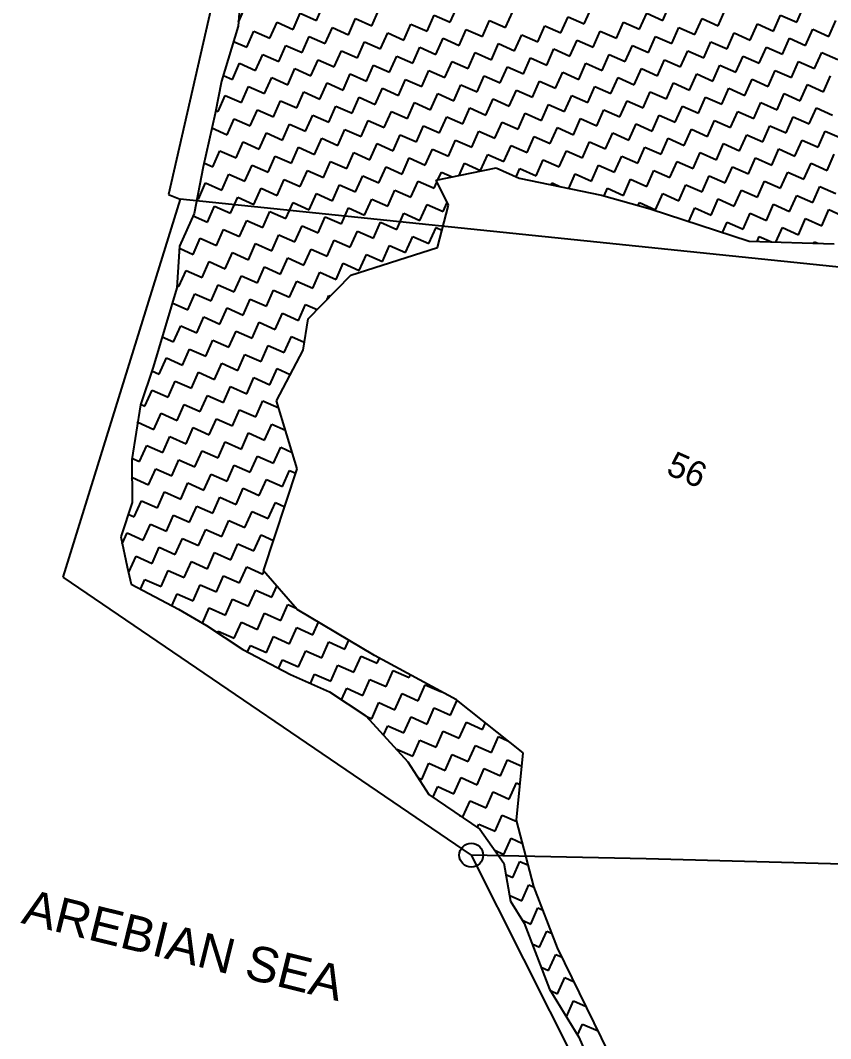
# Model space of a CAD drawing. Header units: metres. Extents: x 279553 to 281500, y 2029848 to 2031565.
# Drawn here: x 279668.9 to 279960, y 2030490 to 2030855.8 of the extents above; entities that cross this region are included whole.
import ezdxf
from ezdxf.enums import TextEntityAlignment as Align

# ---------------------------------------------------------------- set-up
doc = ezdxf.new("R2010")
doc.units = ezdxf.units.M
doc.header["$MEASUREMENT"] = 0
for name, color, linetype in [('POLY_HATCH', 12, 'Continuous'), ('POLY_PARCEL', 6, 'Continuous'), ('TEXT_MAPOUT', 7, 'Continuous'), ('TEXT_PARCEL', 7, 'Continuous'), ('V_BOUND_LINE', 7, 'Continuous')]:
    doc.layers.add(name, color=color, linetype=linetype)
doc.styles.get("Standard").update_dxf_attribs({"font": 'arial.ttf'})
doc.styles.add('TEXT_MAP', font='', dxfattribs={"height": 2.5})
doc.styles.get('TEXT_MAP').set_extended_font_data('Kruti Dev 050')

msp = doc.modelspace()

# ---------------------------------------------------------------- linework, layer by layer
msp.add_circle((279830.9, 2030555.87), 4.3)
at = {"layer": 'POLY_HATCH'}
for p, q in [((279748.63, 2030872.79), (279747.2, 2030853.76)), ((279747.2, 2030853.76), (279741.21, 2030833.96)), ((279741.21, 2030833.96), (279738.86, 2030822.36)), ((279738.86, 2030822.36), (279734.57, 2030803.2)), ((279734.57, 2030803.2), (279731.32, 2030786.39)), ((279818.25, 2030798.34), (279839.89, 2030802.77)), ((279839.89, 2030802.77), (279848.1, 2030799.12)), ((279822.68, 2030789.35), (279818.25, 2030798.34)), ((279848.1, 2030799.12), (279877.7, 2030792.99)), ((279877.7, 2030792.99), (279895.17, 2030788.04)), ((279818.78, 2030774.23), (279822.68, 2030789.35)), ((279895.17, 2030788.04), (279930.76, 2030776.44)), ((279731.32, 2030786.39), (279726.1, 2030774.66)), ((279930.76, 2030776.44), (279961.27, 2030775.52)), ((279726.1, 2030774.66), (279725.07, 2030759.68)), ((279787.62, 2030764.2), (279818.78, 2030774.23)), ((279772.25, 2030748.57), (279787.62, 2030764.2)), ((279725.07, 2030759.68), (279716.6, 2030731.14)), ((279770.45, 2030737.34), (279772.25, 2030748.57)), ((279760.94, 2030719.1), (279770.45, 2030737.34)), ((279716.6, 2030731.14), (279712.04, 2030717.72)), ((279712.04, 2030717.72), (279708.92, 2030698.04)), ((279768.38, 2030694.73), (279760.94, 2030719.1)), ((279708.92, 2030698.04), (279709.06, 2030682.53)), ((279756.27, 2030657.99), (279768.38, 2030694.73)), ((279709.06, 2030682.53), (279705.02, 2030670.29)), ((279705.02, 2030670.29), (279707.24, 2030659.47)), ((279707.24, 2030659.47), (279708.68, 2030653.21)), ((279768.4, 2030644.17), (279756.27, 2030657.99)), ((279708.68, 2030653.21), (279725.76, 2030644.22)), ((279725.76, 2030644.22), (279735.8, 2030638.36)), ((279796.17, 2030627.62), (279768.4, 2030644.17)), ((279735.8, 2030638.36), (279748.84, 2030629.75)), ((279748.84, 2030629.75), (279765.92, 2030620.76)), ((279825.64, 2030611.72), (279796.17, 2030627.62)), ((279765.92, 2030620.76), (279780, 2030614.5)), ((279780, 2030614.5), (279793.04, 2030605.9)), ((279849.5, 2030592.69), (279825.64, 2030611.72)), ((279793.04, 2030605.9), (279808.16, 2030589.35)), ((279808.16, 2030589.35), (279815.6, 2030577.62)), ((279847.16, 2030568.45), (279849.5, 2030592.69)), ((279815.6, 2030577.62), (279833.98, 2030565.24)), ((279853.43, 2030544.6), (279847.16, 2030568.45)), ((279833.98, 2030565.24), (279842.59, 2030552.99)), ((279842.59, 2030552.99), (279844.94, 2030539.31)), ((279861.91, 2030522.58), (279853.43, 2030544.6)), ((279844.94, 2030539.31), (279849.9, 2030531.49)), ((279849.9, 2030531.49), (279859.03, 2030507.77)), ((279880.3, 2030484.92), (279861.91, 2030522.58)), ((279859.03, 2030507.77), (279869.6, 2030490.44)), ((279869.6, 2030490.44), (279877.29, 2030472.97))]:
    msp.add_line(p, q, dxfattribs=at)
at = {"layer": 'POLY_HATCH', "linetype": 'Continuous'}
for p, q in [((279747.3, 2030855.12), (279749.58, 2030860.25)), ((279775.24, 2030855.76), (279777.81, 2030861.54)), ((279823.36, 2030855.13), (279825.93, 2030860.9)), ((279871.48, 2030854.49), (279874.04, 2030860.26)), ((279899.71, 2030855.78), (279902.27, 2030861.55)), ((279947.82, 2030855.14), (279950.39, 2030860.91)), ((279766.9, 2030852.55), (279769.47, 2030858.33)), ((279769.47, 2030858.33), (279775.24, 2030855.76)), ((279786.79, 2030850.63), (279789.36, 2030856.41)), ((279789.36, 2030856.41), (279795.13, 2030853.84)), ((279795.13, 2030853.84), (279797.7, 2030859.61)), ((279815.02, 2030851.92), (279817.59, 2030857.69)), ((279817.59, 2030857.69), (279823.36, 2030855.13)), ((279843.25, 2030853.2), (279845.81, 2030858.98)), ((279863.14, 2030851.28), (279865.7, 2030857.06)), ((279865.7, 2030857.06), (279871.48, 2030854.49)), ((279891.37, 2030852.57), (279893.93, 2030858.34)), ((279893.93, 2030858.34), (279899.71, 2030855.78)), ((279911.25, 2030850.65), (279913.82, 2030856.42)), ((279913.82, 2030856.42), (279919.59, 2030853.85)), ((279919.59, 2030853.85), (279922.16, 2030859.63)), ((279939.48, 2030851.93), (279942.05, 2030857.71)), ((279942.05, 2030857.71), (279947.82, 2030855.14)), ((279758.56, 2030849.35), (279761.13, 2030855.12)), ((279761.13, 2030855.12), (279766.9, 2030852.55)), ((279778.45, 2030847.42), (279781.02, 2030853.2)), ((279781.02, 2030853.2), (279786.79, 2030850.63)), ((279806.68, 2030848.71), (279809.25, 2030854.48)), ((279809.25, 2030854.48), (279815.02, 2030851.92)), ((279834.91, 2030850), (279837.47, 2030855.77)), ((279837.47, 2030855.77), (279843.25, 2030853.2)), ((279854.8, 2030848.07), (279857.36, 2030853.85)), ((279857.36, 2030853.85), (279863.14, 2030851.28)), ((279883.03, 2030849.36), (279885.59, 2030855.13)), ((279885.59, 2030855.13), (279891.37, 2030852.57)), ((279902.91, 2030847.44), (279905.48, 2030853.21)), ((279905.48, 2030853.21), (279911.25, 2030850.65)), ((279931.14, 2030848.72), (279933.71, 2030854.5)), ((279933.71, 2030854.5), (279939.48, 2030851.93)), ((279959.37, 2030850.01), (279961.94, 2030855.78)), ((279750.22, 2030846.14), (279752.79, 2030851.91)), ((279752.79, 2030851.91), (279758.56, 2030849.35)), ((279770.11, 2030844.21), (279772.68, 2030849.99)), ((279772.68, 2030849.99), (279778.45, 2030847.42)), ((279798.34, 2030845.5), (279800.91, 2030851.27)), ((279800.91, 2030851.27), (279806.68, 2030848.71)), ((279818.23, 2030843.58), (279820.79, 2030849.35)), ((279820.79, 2030849.35), (279826.57, 2030846.79)), ((279826.57, 2030846.79), (279829.13, 2030852.56)), ((279829.13, 2030852.56), (279834.91, 2030850)), ((279846.46, 2030844.86), (279849.02, 2030850.64)), ((279849.02, 2030850.64), (279854.8, 2030848.07)), ((279874.69, 2030846.15), (279877.25, 2030851.92)), ((279877.25, 2030851.92), (279883.03, 2030849.36)), ((279894.57, 2030844.23), (279897.14, 2030850)), ((279897.14, 2030850), (279902.91, 2030847.44)), ((279922.8, 2030845.51), (279925.37, 2030851.29)), ((279925.37, 2030851.29), (279931.14, 2030848.72)), ((279942.69, 2030843.59), (279945.26, 2030849.37)), ((279945.26, 2030849.37), (279951.03, 2030846.8)), ((279951.03, 2030846.8), (279953.6, 2030852.57)), ((279953.6, 2030852.57), (279959.37, 2030850.01)), ((279745.52, 2030848.22), (279750.22, 2030846.14)), ((279761.77, 2030841.01), (279764.34, 2030846.78)), ((279764.34, 2030846.78), (279770.11, 2030844.21)), ((279790, 2030842.29), (279792.57, 2030848.07)), ((279792.57, 2030848.07), (279798.34, 2030845.5)), ((279809.89, 2030840.37), (279812.45, 2030846.14)), ((279812.45, 2030846.14), (279818.23, 2030843.58)), ((279838.12, 2030841.66), (279840.68, 2030847.43)), ((279840.68, 2030847.43), (279846.46, 2030844.86)), ((279858.01, 2030839.73), (279860.57, 2030845.51)), ((279860.57, 2030845.51), (279866.35, 2030842.94)), ((279866.35, 2030842.94), (279868.91, 2030848.72)), ((279868.91, 2030848.72), (279874.69, 2030846.15)), ((279886.23, 2030841.02), (279888.8, 2030846.79)), ((279888.8, 2030846.79), (279894.57, 2030844.23)), ((279914.46, 2030842.31), (279917.03, 2030848.08)), ((279917.03, 2030848.08), (279922.8, 2030845.51)), ((279934.35, 2030840.38), (279936.92, 2030846.16)), ((279936.92, 2030846.16), (279942.69, 2030843.59)), ((279753.43, 2030837.8), (279756, 2030843.57)), ((279756, 2030843.57), (279761.77, 2030841.01)), ((279773.32, 2030835.87), (279775.89, 2030841.65)), ((279775.89, 2030841.65), (279781.66, 2030839.08)), ((279781.66, 2030839.08), (279784.23, 2030844.86)), ((279784.23, 2030844.86), (279790, 2030842.29)), ((279801.55, 2030837.16), (279804.11, 2030842.93)), ((279804.11, 2030842.93), (279809.89, 2030840.37)), ((279829.78, 2030838.45), (279832.34, 2030844.22)), ((279832.34, 2030844.22), (279838.12, 2030841.66)), ((279849.67, 2030836.52), (279852.23, 2030842.3)), ((279852.23, 2030842.3), (279858.01, 2030839.73)), ((279877.89, 2030837.81), (279880.46, 2030843.58)), ((279880.46, 2030843.58), (279886.23, 2030841.02)), ((279897.78, 2030835.89), (279900.35, 2030841.66)), ((279900.35, 2030841.66), (279906.12, 2030839.1)), ((279906.12, 2030839.1), (279908.69, 2030844.87)), ((279908.69, 2030844.87), (279914.46, 2030842.31)), ((279926.01, 2030837.17), (279928.58, 2030842.95)), ((279928.58, 2030842.95), (279934.35, 2030840.38)), ((279954.24, 2030838.46), (279956.81, 2030844.23)), ((279956.81, 2030844.23), (279962.58, 2030841.67)), ((279745.09, 2030834.59), (279747.66, 2030840.36)), ((279747.66, 2030840.36), (279753.43, 2030837.8)), ((279764.98, 2030832.67), (279767.55, 2030838.44)), ((279767.55, 2030838.44), (279773.32, 2030835.87)), ((279793.21, 2030833.95), (279795.77, 2030839.73)), ((279795.77, 2030839.73), (279801.55, 2030837.16)), ((279821.44, 2030835.24), (279824, 2030841.01)), ((279824, 2030841.01), (279829.78, 2030838.45)), ((279841.33, 2030833.32), (279843.89, 2030839.09)), ((279843.89, 2030839.09), (279849.67, 2030836.52)), ((279869.55, 2030834.6), (279872.12, 2030840.38)), ((279872.12, 2030840.38), (279877.89, 2030837.81)), ((279889.44, 2030832.68), (279892.01, 2030838.45)), ((279892.01, 2030838.45), (279897.78, 2030835.89)), ((279917.67, 2030833.97), (279920.24, 2030839.74)), ((279920.24, 2030839.74), (279926.01, 2030837.17)), ((279945.9, 2030835.25), (279948.47, 2030841.03)), ((279948.47, 2030841.03), (279954.24, 2030838.46)), ((279741.84, 2030836.03), (279745.09, 2030834.59)), ((279756.64, 2030829.46), (279759.21, 2030835.23)), ((279759.21, 2030835.23), (279764.98, 2030832.67)), ((279784.87, 2030830.74), (279787.43, 2030836.52)), ((279787.43, 2030836.52), (279793.21, 2030833.95)), ((279804.76, 2030828.82), (279807.32, 2030834.59)), ((279807.32, 2030834.59), (279813.1, 2030832.03)), ((279813.1, 2030832.03), (279815.66, 2030837.8)), ((279815.66, 2030837.8), (279821.44, 2030835.24)), ((279832.99, 2030830.11), (279835.55, 2030835.88)), ((279835.55, 2030835.88), (279841.33, 2030833.32)), ((279861.21, 2030831.39), (279863.78, 2030837.17)), ((279863.78, 2030837.17), (279869.55, 2030834.6)), ((279881.1, 2030829.47), (279883.67, 2030835.24)), ((279883.67, 2030835.24), (279889.44, 2030832.68)), ((279909.33, 2030830.76), (279911.9, 2030836.53)), ((279911.9, 2030836.53), (279917.67, 2030833.97)), ((279929.22, 2030828.83), (279931.79, 2030834.61)), ((279931.79, 2030834.61), (279937.56, 2030832.04)), ((279937.56, 2030832.04), (279940.13, 2030837.82)), ((279940.13, 2030837.82), (279945.9, 2030835.25)), ((279957.45, 2030830.12), (279960.01, 2030835.89)), ((279748.3, 2030826.25), (279750.87, 2030832.02)), ((279750.87, 2030832.02), (279756.64, 2030829.46)), ((279776.53, 2030827.53), (279779.09, 2030833.31)), ((279779.09, 2030833.31), (279784.87, 2030830.74)), ((279796.42, 2030825.61), (279798.98, 2030831.39)), ((279798.98, 2030831.39), (279804.76, 2030828.82)), ((279824.65, 2030826.9), (279827.21, 2030832.67)), ((279827.21, 2030832.67), (279832.99, 2030830.11)), ((279844.53, 2030824.98), (279847.1, 2030830.75)), ((279847.1, 2030830.75), (279852.87, 2030828.18)), ((279852.87, 2030828.18), (279855.44, 2030833.96)), ((279855.44, 2030833.96), (279861.21, 2030831.39)), ((279872.76, 2030826.26), (279875.33, 2030832.04)), ((279875.33, 2030832.04), (279881.1, 2030829.47)), ((279900.99, 2030827.55), (279903.56, 2030833.32)), ((279903.56, 2030833.32), (279909.33, 2030830.76)), ((279920.88, 2030825.63), (279923.45, 2030831.4)), ((279923.45, 2030831.4), (279929.22, 2030828.83)), ((279949.11, 2030826.91), (279951.67, 2030832.69)), ((279951.67, 2030832.69), (279957.45, 2030830.12)), ((279739.96, 2030823.04), (279742.53, 2030828.81)), ((279742.53, 2030828.81), (279748.3, 2030826.25)), ((279768.19, 2030824.33), (279770.75, 2030830.1)), ((279770.75, 2030830.1), (279776.53, 2030827.53)), ((279788.08, 2030822.4), (279790.64, 2030828.18)), ((279790.64, 2030828.18), (279796.42, 2030825.61)), ((279816.31, 2030823.69), (279818.87, 2030829.46)), ((279818.87, 2030829.46), (279824.65, 2030826.9)), ((279836.19, 2030821.77), (279838.76, 2030827.54)), ((279838.76, 2030827.54), (279844.53, 2030824.98)), ((279864.42, 2030823.05), (279866.99, 2030828.83)), ((279866.99, 2030828.83), (279872.76, 2030826.26)), ((279892.65, 2030824.34), (279895.22, 2030830.11)), ((279895.22, 2030830.11), (279900.99, 2030827.55)), ((279912.54, 2030822.42), (279915.11, 2030828.19)), ((279915.11, 2030828.19), (279920.88, 2030825.63)), ((279940.77, 2030823.7), (279943.33, 2030829.48)), ((279943.33, 2030829.48), (279949.11, 2030826.91)), ((279739.08, 2030823.43), (279739.96, 2030823.04)), ((279751.51, 2030817.91), (279754.07, 2030823.68)), ((279754.07, 2030823.68), (279759.85, 2030821.12)), ((279759.85, 2030821.12), (279762.41, 2030826.89)), ((279762.41, 2030826.89), (279768.19, 2030824.33)), ((279779.74, 2030819.19), (279782.3, 2030824.97)), ((279782.3, 2030824.97), (279788.08, 2030822.4)), ((279807.97, 2030820.48), (279810.53, 2030826.25)), ((279810.53, 2030826.25), (279816.31, 2030823.69)), ((279827.85, 2030818.56), (279830.42, 2030824.33)), ((279830.42, 2030824.33), (279836.19, 2030821.77)), ((279856.08, 2030819.84), (279858.65, 2030825.62)), ((279858.65, 2030825.62), (279864.42, 2030823.05)), ((279875.97, 2030817.92), (279878.54, 2030823.7)), ((279878.54, 2030823.7), (279884.31, 2030821.13)), ((279884.31, 2030821.13), (279886.88, 2030826.9)), ((279886.88, 2030826.9), (279892.65, 2030824.34)), ((279904.2, 2030819.21), (279906.77, 2030824.98)), ((279906.77, 2030824.98), (279912.54, 2030822.42)), ((279932.43, 2030820.49), (279934.99, 2030826.27)), ((279934.99, 2030826.27), (279940.77, 2030823.7)), ((279952.32, 2030818.57), (279954.88, 2030824.35)), ((279954.88, 2030824.35), (279960.66, 2030821.78)), ((279743.17, 2030814.7), (279745.74, 2030820.47)), ((279745.74, 2030820.47), (279751.51, 2030817.91)), ((279771.4, 2030815.99), (279773.96, 2030821.76)), ((279773.96, 2030821.76), (279779.74, 2030819.19)), ((279791.29, 2030814.06), (279793.85, 2030819.84)), ((279793.85, 2030819.84), (279799.63, 2030817.27)), ((279799.63, 2030817.27), (279802.19, 2030823.05)), ((279802.19, 2030823.05), (279807.97, 2030820.48)), ((279819.52, 2030815.35), (279822.08, 2030821.12)), ((279822.08, 2030821.12), (279827.85, 2030818.56)), ((279847.74, 2030816.64), (279850.31, 2030822.41)), ((279850.31, 2030822.41), (279856.08, 2030819.84)), ((279867.63, 2030814.71), (279870.2, 2030820.49)), ((279870.2, 2030820.49), (279875.97, 2030817.92)), ((279895.86, 2030816), (279898.43, 2030821.77)), ((279898.43, 2030821.77), (279904.2, 2030819.21)), ((279915.75, 2030814.08), (279918.31, 2030819.85)), ((279918.31, 2030819.85), (279924.09, 2030817.29)), ((279924.09, 2030817.29), (279926.65, 2030823.06)), ((279926.65, 2030823.06), (279932.43, 2030820.49)), ((279943.98, 2030815.36), (279946.54, 2030821.14)), ((279946.54, 2030821.14), (279952.32, 2030818.57)), ((279737.69, 2030817.13), (279743.17, 2030814.7)), ((279763.06, 2030812.78), (279765.62, 2030818.55)), ((279765.62, 2030818.55), (279771.4, 2030815.99)), ((279782.95, 2030810.85), (279785.51, 2030816.63)), ((279785.51, 2030816.63), (279791.29, 2030814.06)), ((279811.18, 2030812.14), (279813.74, 2030817.91)), ((279813.74, 2030817.91), (279819.52, 2030815.35)), ((279839.4, 2030813.43), (279841.97, 2030819.2)), ((279841.97, 2030819.2), (279847.74, 2030816.64)), ((279859.29, 2030811.5), (279861.86, 2030817.28)), ((279861.86, 2030817.28), (279867.63, 2030814.71)), ((279887.52, 2030812.79), (279890.09, 2030818.56)), ((279890.09, 2030818.56), (279895.86, 2030816)), ((279907.41, 2030810.87), (279909.97, 2030816.64)), ((279909.97, 2030816.64), (279915.75, 2030814.08)), ((279935.64, 2030812.15), (279938.2, 2030817.93)), ((279938.2, 2030817.93), (279943.98, 2030815.36)), ((279754.72, 2030809.57), (279757.28, 2030815.34)), ((279757.28, 2030815.34), (279763.06, 2030812.78)), ((279774.61, 2030807.65), (279777.17, 2030813.42)), ((279777.17, 2030813.42), (279782.95, 2030810.85)), ((279802.84, 2030808.93), (279805.4, 2030814.71)), ((279805.4, 2030814.71), (279811.18, 2030812.14)), ((279822.72, 2030807.01), (279825.29, 2030812.78)), ((279825.29, 2030812.78), (279831.06, 2030810.22)), ((279831.06, 2030810.22), (279833.63, 2030815.99)), ((279833.63, 2030815.99), (279839.4, 2030813.43)), ((279850.95, 2030808.3), (279853.52, 2030814.07)), ((279853.52, 2030814.07), (279859.29, 2030811.5)), ((279879.18, 2030809.58), (279881.75, 2030815.36)), ((279881.75, 2030815.36), (279887.52, 2030812.79)), ((279899.07, 2030807.66), (279901.63, 2030813.43)), ((279901.63, 2030813.43), (279907.41, 2030810.87)), ((279927.3, 2030808.95), (279929.86, 2030814.72)), ((279929.86, 2030814.72), (279935.64, 2030812.15)), ((279947.19, 2030807.02), (279949.75, 2030812.8)), ((279949.75, 2030812.8), (279955.53, 2030810.23)), ((279955.53, 2030810.23), (279958.09, 2030816.01)), ((279958.09, 2030816.01), (279963.87, 2030813.44)), ((279738.04, 2030803.15), (279740.6, 2030808.92)), ((279740.6, 2030808.92), (279746.38, 2030806.36)), ((279746.38, 2030806.36), (279748.94, 2030812.13)), ((279748.94, 2030812.13), (279754.72, 2030809.57)), ((279766.27, 2030804.44), (279768.83, 2030810.21)), ((279768.83, 2030810.21), (279774.61, 2030807.65)), ((279794.5, 2030805.72), (279797.06, 2030811.5)), ((279797.06, 2030811.5), (279802.84, 2030808.93)), ((279814.38, 2030803.8), (279816.95, 2030809.57)), ((279816.95, 2030809.57), (279822.72, 2030807.01)), ((279842.61, 2030805.09), (279845.18, 2030810.86)), ((279845.18, 2030810.86), (279850.95, 2030808.3)), ((279862.5, 2030803.16), (279865.07, 2030808.94)), ((279865.07, 2030808.94), (279870.84, 2030806.37)), ((279870.84, 2030806.37), (279873.41, 2030812.15)), ((279873.41, 2030812.15), (279879.18, 2030809.58)), ((279890.73, 2030804.45), (279893.29, 2030810.22)), ((279893.29, 2030810.22), (279899.07, 2030807.66)), ((279918.96, 2030805.74), (279921.52, 2030811.51)), ((279921.52, 2030811.51), (279927.3, 2030808.95)), ((279938.85, 2030803.81), (279941.41, 2030809.59)), ((279941.41, 2030809.59), (279947.19, 2030807.02)), ((279757.93, 2030801.23), (279760.49, 2030807)), ((279760.49, 2030807), (279766.27, 2030804.44)), ((279777.82, 2030799.31), (279780.38, 2030805.08)), ((279780.38, 2030805.08), (279786.16, 2030802.51)), ((279786.16, 2030802.51), (279788.72, 2030808.29)), ((279788.72, 2030808.29), (279794.5, 2030805.72)), ((279806.04, 2030800.59), (279808.61, 2030806.37)), ((279808.61, 2030806.37), (279814.38, 2030803.8)), ((279834.27, 2030801.88), (279836.84, 2030807.65)), ((279836.84, 2030807.65), (279842.61, 2030805.09)), ((279854.16, 2030799.96), (279856.73, 2030805.73)), ((279856.73, 2030805.73), (279862.5, 2030803.16)), ((279882.39, 2030801.24), (279884.96, 2030807.02)), ((279884.96, 2030807.02), (279890.73, 2030804.45)), ((279902.28, 2030799.32), (279904.84, 2030805.09)), ((279904.84, 2030805.09), (279910.62, 2030802.53)), ((279910.62, 2030802.53), (279913.18, 2030808.3)), ((279913.18, 2030808.3), (279918.96, 2030805.74)), ((279930.51, 2030800.61), (279933.07, 2030806.38)), ((279933.07, 2030806.38), (279938.85, 2030803.81)), ((279958.73, 2030801.89), (279961.3, 2030807.67)), ((279734.87, 2030804.56), (279738.04, 2030803.15)), ((279749.59, 2030798.02), (279752.15, 2030803.79)), ((279752.15, 2030803.79), (279757.93, 2030801.23)), ((279769.48, 2030796.1), (279772.04, 2030801.87)), ((279772.04, 2030801.87), (279777.82, 2030799.31)), ((279797.7, 2030797.38), (279800.27, 2030803.16)), ((279800.27, 2030803.16), (279806.04, 2030800.59)), ((279826.54, 2030800.04), (279828.5, 2030804.44)), ((279828.5, 2030804.44), (279834.27, 2030801.88)), ((279847.08, 2030799.57), (279848.39, 2030802.52)), ((279848.39, 2030802.52), (279854.16, 2030799.96)), ((279874.05, 2030798.03), (279876.62, 2030803.81)), ((279876.62, 2030803.81), (279882.39, 2030801.24)), ((279893.94, 2030796.11), (279896.5, 2030801.89)), ((279896.5, 2030801.89), (279902.28, 2030799.32)), ((279922.17, 2030797.4), (279924.73, 2030803.17)), ((279924.73, 2030803.17), (279930.51, 2030800.61)), ((279950.4, 2030798.68), (279952.96, 2030804.46)), ((279952.96, 2030804.46), (279958.73, 2030801.89)), ((279741.25, 2030794.81), (279743.81, 2030800.58)), ((279743.81, 2030800.58), (279749.59, 2030798.02)), ((279761.14, 2030792.89), (279763.7, 2030798.66)), ((279763.7, 2030798.66), (279769.48, 2030796.1)), ((279789.36, 2030794.17), (279791.93, 2030799.95)), ((279791.93, 2030799.95), (279797.7, 2030797.38)), ((279809.25, 2030792.25), (279811.82, 2030798.03)), ((279811.82, 2030798.03), (279817.59, 2030795.46)), ((279818.93, 2030798.48), (279820.16, 2030801.23)), ((279820.16, 2030801.23), (279824.02, 2030799.52)), ((279865.97, 2030795.42), (279868.28, 2030800.6)), ((279868.28, 2030800.6), (279874.05, 2030798.03)), ((279885.6, 2030792.9), (279888.16, 2030798.68)), ((279888.16, 2030798.68), (279893.94, 2030796.11)), ((279913.83, 2030794.19), (279916.39, 2030799.96)), ((279916.39, 2030799.96), (279922.17, 2030797.4)), ((279933.72, 2030792.27), (279936.28, 2030798.04)), ((279936.28, 2030798.04), (279942.06, 2030795.47)), ((279942.06, 2030795.47), (279944.62, 2030801.25)), ((279944.62, 2030801.25), (279950.4, 2030798.68)), ((279732.91, 2030791.6), (279735.47, 2030797.38)), ((279735.47, 2030797.38), (279741.25, 2030794.81)), ((279752.8, 2030789.68), (279755.36, 2030795.45)), ((279755.36, 2030795.45), (279761.14, 2030792.89)), ((279781.02, 2030790.97), (279783.59, 2030796.74)), ((279783.59, 2030796.74), (279789.36, 2030794.17)), ((279800.91, 2030789.04), (279803.48, 2030794.82)), ((279803.48, 2030794.82), (279809.25, 2030792.25)), ((279817.59, 2030795.46), (279818.58, 2030797.68)), ((279859.64, 2030796.73), (279859.94, 2030797.39)), ((279859.94, 2030797.39), (279862.97, 2030796.04)), ((279878.61, 2030792.73), (279879.82, 2030795.47)), ((279879.82, 2030795.47), (279885.6, 2030792.9)), ((279905.49, 2030790.98), (279908.05, 2030796.75)), ((279908.05, 2030796.75), (279913.83, 2030794.19)), ((279925.38, 2030789.06), (279927.94, 2030794.83)), ((279927.94, 2030794.83), (279933.72, 2030792.27)), ((279953.6, 2030790.34), (279956.17, 2030796.12)), ((279956.17, 2030796.12), (279961.94, 2030793.55)), ((279732.37, 2030791.84), (279732.91, 2030791.6)), ((279744.46, 2030786.47), (279747.02, 2030792.25)), ((279747.02, 2030792.25), (279752.8, 2030789.68)), ((279772.68, 2030787.76), (279775.25, 2030793.53)), ((279775.25, 2030793.53), (279781.02, 2030790.97)), ((279792.57, 2030785.83), (279795.14, 2030791.61)), ((279795.14, 2030791.61), (279800.91, 2030789.04)), ((279897.15, 2030787.77), (279899.71, 2030793.55)), ((279899.71, 2030793.55), (279905.49, 2030790.98)), ((279917.04, 2030785.85), (279919.6, 2030791.62)), ((279919.6, 2030791.62), (279925.38, 2030789.06)), ((279945.26, 2030787.13), (279947.83, 2030792.91)), ((279947.83, 2030792.91), (279953.6, 2030790.34)), ((279736.12, 2030783.26), (279738.68, 2030789.04)), ((279738.68, 2030789.04), (279744.46, 2030786.47)), ((279756, 2030781.34), (279758.57, 2030787.11)), ((279758.57, 2030787.11), (279764.34, 2030784.55)), ((279764.34, 2030784.55), (279766.91, 2030790.32)), ((279766.91, 2030790.32), (279772.68, 2030787.76)), ((279784.23, 2030782.63), (279786.8, 2030788.4)), ((279786.8, 2030788.4), (279792.57, 2030785.83)), ((279812.46, 2030783.91), (279815.03, 2030789.69)), ((279815.03, 2030789.69), (279820.8, 2030787.12)), ((279820.8, 2030787.12), (279822.21, 2030790.3)), ((279890.89, 2030789.25), (279891.37, 2030790.34)), ((279891.37, 2030790.34), (279897.15, 2030787.77)), ((279909.08, 2030783.5), (279911.26, 2030788.41)), ((279911.26, 2030788.41), (279917.04, 2030785.85)), ((279936.92, 2030783.93), (279939.49, 2030789.7)), ((279939.49, 2030789.7), (279945.26, 2030787.13)), ((279956.81, 2030782), (279959.38, 2030787.78)), ((279959.38, 2030787.78), (279965.15, 2030785.21)), ((279730.95, 2030785.56), (279736.12, 2030783.26)), ((279747.66, 2030778.13), (279750.23, 2030783.91)), ((279750.23, 2030783.91), (279756, 2030781.34)), ((279775.89, 2030779.42), (279778.46, 2030785.19)), ((279778.46, 2030785.19), (279784.23, 2030782.63)), ((279795.78, 2030777.49), (279798.35, 2030783.27)), ((279798.35, 2030783.27), (279804.12, 2030780.7)), ((279804.12, 2030780.7), (279806.69, 2030786.48)), ((279806.69, 2030786.48), (279812.46, 2030783.91)), ((279921.16, 2030779.57), (279922.81, 2030783.28)), ((279922.81, 2030783.28), (279928.58, 2030780.72)), ((279928.58, 2030780.72), (279931.15, 2030786.49)), ((279931.15, 2030786.49), (279936.92, 2030783.93)), ((279948.47, 2030778.79), (279951.04, 2030784.57)), ((279951.04, 2030784.57), (279956.81, 2030782)), ((279739.32, 2030774.92), (279741.89, 2030780.7)), ((279741.89, 2030780.7), (279747.66, 2030778.13)), ((279767.55, 2030776.21), (279770.12, 2030781.98)), ((279770.12, 2030781.98), (279775.89, 2030779.42)), ((279787.44, 2030774.29), (279790.01, 2030780.06)), ((279790.01, 2030780.06), (279795.78, 2030777.49)), ((279815.67, 2030775.57), (279818.24, 2030781.35)), ((279818.24, 2030781.35), (279820.37, 2030780.4)), ((279940.38, 2030776.15), (279942.7, 2030781.36)), ((279942.7, 2030781.36), (279948.47, 2030778.79)), ((279730.98, 2030771.71), (279733.55, 2030777.49)), ((279733.55, 2030777.49), (279739.32, 2030774.92)), ((279759.21, 2030773), (279761.78, 2030778.77)), ((279761.78, 2030778.77), (279767.55, 2030776.21)), ((279779.1, 2030771.08), (279781.67, 2030776.85)), ((279781.67, 2030776.85), (279787.44, 2030774.29)), ((279807.33, 2030772.36), (279809.9, 2030778.14)), ((279809.9, 2030778.14), (279815.67, 2030775.57)), ((279933.56, 2030776.35), (279934.36, 2030778.15)), ((279934.36, 2030778.15), (279938.76, 2030776.2)), ((279954.03, 2030775.74), (279954.25, 2030776.23)), ((279954.25, 2030776.23), (279955.45, 2030775.7)), ((279726.05, 2030773.91), (279730.98, 2030771.71)), ((279742.53, 2030766.58), (279745.1, 2030772.36)), ((279745.1, 2030772.36), (279750.87, 2030769.79)), ((279750.87, 2030769.79), (279753.44, 2030775.57)), ((279753.44, 2030775.57), (279759.21, 2030773)), ((279770.76, 2030767.87), (279773.33, 2030773.64)), ((279773.33, 2030773.64), (279779.1, 2030771.08)), ((279798.99, 2030769.15), (279801.56, 2030774.93)), ((279801.56, 2030774.93), (279807.33, 2030772.36)), ((279734.19, 2030763.37), (279736.76, 2030769.15)), ((279736.76, 2030769.15), (279742.53, 2030766.58)), ((279762.42, 2030764.66), (279764.99, 2030770.43)), ((279764.99, 2030770.43), (279770.76, 2030767.87)), ((279782.31, 2030762.74), (279784.88, 2030768.51)), ((279784.88, 2030768.51), (279790.65, 2030765.95)), ((279790.65, 2030765.95), (279793.22, 2030771.72)), ((279793.22, 2030771.72), (279798.99, 2030769.15)), ((279725.85, 2030760.16), (279728.42, 2030765.94)), ((279728.42, 2030765.94), (279734.19, 2030763.37)), ((279754.08, 2030761.45), (279756.65, 2030767.23)), ((279756.65, 2030767.23), (279762.42, 2030764.66)), ((279773.97, 2030759.53), (279776.54, 2030765.3)), ((279776.54, 2030765.3), (279782.31, 2030762.74)), ((279745.74, 2030758.24), (279748.31, 2030764.02)), ((279748.31, 2030764.02), (279754.08, 2030761.45)), ((279765.63, 2030756.32), (279768.2, 2030762.09)), ((279768.2, 2030762.09), (279773.97, 2030759.53)), ((279725.12, 2030760.49), (279725.85, 2030760.16)), ((279729.06, 2030751.82), (279731.63, 2030757.6)), ((279731.63, 2030757.6), (279737.4, 2030755.03)), ((279737.4, 2030755.03), (279739.97, 2030760.81)), ((279739.97, 2030760.81), (279745.74, 2030758.24)), ((279757.29, 2030753.11), (279759.86, 2030758.89)), ((279759.86, 2030758.89), (279765.63, 2030756.32)), ((279723.47, 2030754.31), (279729.06, 2030751.82)), ((279748.95, 2030749.9), (279751.52, 2030755.68)), ((279751.52, 2030755.68), (279757.29, 2030753.11)), ((279779.12, 2030755.55), (279779.74, 2030756.96)), ((279779.74, 2030756.96), (279780.27, 2030756.73)), ((279740.61, 2030746.69), (279743.18, 2030752.47)), ((279743.18, 2030752.47), (279748.95, 2030749.9)), ((279760.5, 2030744.77), (279763.06, 2030750.55)), ((279763.06, 2030750.55), (279768.84, 2030747.98)), ((279768.84, 2030747.98), (279771.4, 2030753.75)), ((279771.4, 2030753.75), (279775.54, 2030751.92)), ((279732.27, 2030743.48), (279734.84, 2030749.26)), ((279734.84, 2030749.26), (279740.61, 2030746.69)), ((279752.16, 2030741.56), (279754.73, 2030747.34)), ((279754.73, 2030747.34), (279760.5, 2030744.77)), ((279723.93, 2030740.28), (279726.5, 2030746.05)), ((279726.5, 2030746.05), (279732.27, 2030743.48)), ((279743.82, 2030738.35), (279746.39, 2030744.13)), ((279746.39, 2030744.13), (279752.16, 2030741.56)), ((279719.85, 2030742.09), (279723.93, 2030740.28)), ((279735.48, 2030735.14), (279738.05, 2030740.92)), ((279738.05, 2030740.92), (279743.82, 2030738.35)), ((279763.71, 2030736.43), (279766.27, 2030742.21)), ((279766.27, 2030742.21), (279770.9, 2030740.15)), ((279727.14, 2030731.94), (279729.71, 2030737.71)), ((279729.71, 2030737.71), (279735.48, 2030735.14)), ((279747.03, 2030730.01), (279749.59, 2030735.79)), ((279749.59, 2030735.79), (279755.37, 2030733.22)), ((279755.37, 2030733.22), (279757.93, 2030739)), ((279757.93, 2030739), (279763.71, 2030736.43)), ((279718.8, 2030728.73), (279721.37, 2030734.5)), ((279721.37, 2030734.5), (279727.14, 2030731.94)), ((279738.69, 2030726.81), (279741.25, 2030732.58)), ((279741.25, 2030732.58), (279747.03, 2030730.01)), ((279716.18, 2030729.89), (279718.8, 2030728.73)), ((279730.35, 2030723.6), (279732.91, 2030729.37)), ((279732.91, 2030729.37), (279738.69, 2030726.81)), ((279758.58, 2030724.88), (279761.14, 2030730.66)), ((279761.14, 2030730.66), (279765.87, 2030728.56)), ((279722.01, 2030720.39), (279724.57, 2030726.16)), ((279724.57, 2030726.16), (279730.35, 2030723.6)), ((279750.24, 2030721.67), (279752.8, 2030727.45)), ((279752.8, 2030727.45), (279758.58, 2030724.88)), ((279713.67, 2030717.18), (279716.23, 2030722.95)), ((279716.23, 2030722.95), (279722.01, 2030720.39)), ((279733.56, 2030715.26), (279736.12, 2030721.03)), ((279736.12, 2030721.03), (279741.9, 2030718.47)), ((279741.9, 2030718.47), (279744.46, 2030724.24)), ((279744.46, 2030724.24), (279750.24, 2030721.67)), ((279712.1, 2030717.88), (279713.67, 2030717.18)), ((279725.22, 2030712.05), (279727.78, 2030717.82)), ((279727.78, 2030717.82), (279733.56, 2030715.26)), ((279753.45, 2030713.33), (279756.01, 2030719.11)), ((279756.01, 2030719.11), (279761.71, 2030716.57)), ((279716.88, 2030708.84), (279719.44, 2030714.61)), ((279719.44, 2030714.61), (279725.22, 2030712.05)), ((279745.11, 2030710.13), (279747.67, 2030715.9)), ((279747.67, 2030715.9), (279753.45, 2030713.33)), ((279711.01, 2030711.19), (279711.1, 2030711.4)), ((279711.1, 2030711.4), (279716.88, 2030708.84)), ((279736.77, 2030706.92), (279739.33, 2030712.69)), ((279739.33, 2030712.69), (279745.11, 2030710.13)), ((279756.65, 2030704.99), (279759.22, 2030710.77)), ((279759.22, 2030710.77), (279764.16, 2030708.58)), ((279720.09, 2030700.5), (279722.65, 2030706.27)), ((279722.65, 2030706.27), (279728.43, 2030703.71)), ((279728.43, 2030703.71), (279730.99, 2030709.48)), ((279730.99, 2030709.48), (279736.77, 2030706.92)), ((279748.31, 2030701.79), (279750.88, 2030707.56)), ((279750.88, 2030707.56), (279756.65, 2030704.99)), ((279711.75, 2030697.29), (279714.31, 2030703.06)), ((279714.31, 2030703.06), (279720.09, 2030700.5)), ((279739.97, 2030698.58), (279742.54, 2030704.35)), ((279742.54, 2030704.35), (279748.31, 2030701.79)), ((279731.63, 2030695.37), (279734.2, 2030701.14)), ((279734.2, 2030701.14), (279739.97, 2030698.58)), ((279751.52, 2030693.45), (279754.09, 2030699.22)), ((279754.09, 2030699.22), (279759.86, 2030696.65)), ((279759.86, 2030696.65), (279762.43, 2030702.43)), ((279762.43, 2030702.43), (279766.6, 2030700.58)), ((279709, 2030698.51), (279711.75, 2030697.29)), ((279723.29, 2030692.16), (279725.86, 2030697.93)), ((279725.86, 2030697.93), (279731.63, 2030695.37)), ((279743.18, 2030690.24), (279745.75, 2030696.01)), ((279745.75, 2030696.01), (279751.52, 2030693.45)), ((279714.95, 2030688.95), (279717.52, 2030694.72)), ((279717.52, 2030694.72), (279723.29, 2030692.16)), ((279734.84, 2030687.03), (279737.41, 2030692.8)), ((279737.41, 2030692.8), (279743.18, 2030690.24)), ((279763.07, 2030688.31), (279765.64, 2030694.09)), ((279765.64, 2030694.09), (279767.85, 2030693.11)), ((279708.98, 2030691.07), (279709.18, 2030691.52)), ((279709.18, 2030691.52), (279714.95, 2030688.95)), ((279726.5, 2030683.82), (279729.07, 2030689.59)), ((279729.07, 2030689.59), (279734.84, 2030687.03)), ((279754.73, 2030685.11), (279757.3, 2030690.88)), ((279757.3, 2030690.88), (279763.07, 2030688.31)), ((279718.16, 2030680.61), (279720.73, 2030686.38)), ((279720.73, 2030686.38), (279726.5, 2030683.82)), ((279738.05, 2030678.69), (279740.62, 2030684.46)), ((279740.62, 2030684.46), (279746.39, 2030681.9)), ((279746.39, 2030681.9), (279748.96, 2030687.67)), ((279748.96, 2030687.67), (279754.73, 2030685.11)), ((279709.82, 2030677.4), (279712.39, 2030683.18)), ((279712.39, 2030683.18), (279718.16, 2030680.61)), ((279729.71, 2030675.48), (279732.28, 2030681.25)), ((279732.28, 2030681.25), (279738.05, 2030678.69)), ((279757.94, 2030676.77), (279760.51, 2030682.54)), ((279760.51, 2030682.54), (279763.87, 2030681.05)), ((279707.68, 2030678.35), (279709.82, 2030677.4)), ((279721.37, 2030672.27), (279723.94, 2030678.04)), ((279723.94, 2030678.04), (279729.71, 2030675.48)), ((279749.6, 2030673.56), (279752.17, 2030679.33)), ((279752.17, 2030679.33), (279757.94, 2030676.77)), ((279713.03, 2030669.06), (279715.6, 2030674.84)), ((279715.6, 2030674.84), (279721.37, 2030672.27)), ((279741.26, 2030670.35), (279743.83, 2030676.12)), ((279743.83, 2030676.12), (279749.6, 2030673.56)), ((279705.54, 2030667.76), (279707.26, 2030671.63)), ((279707.26, 2030671.63), (279713.03, 2030669.06)), ((279724.58, 2030663.93), (279727.15, 2030669.7)), ((279727.15, 2030669.7), (279732.92, 2030667.14)), ((279732.92, 2030667.14), (279735.49, 2030672.91)), ((279735.49, 2030672.91), (279741.26, 2030670.35)), ((279752.81, 2030665.22), (279755.38, 2030670.99)), ((279755.38, 2030670.99), (279759.89, 2030668.98)), ((279716.24, 2030660.72), (279718.81, 2030666.5)), ((279718.81, 2030666.5), (279724.58, 2030663.93)), ((279744.47, 2030662.01), (279747.04, 2030667.78)), ((279747.04, 2030667.78), (279752.81, 2030665.22)), ((279707.9, 2030657.51), (279710.47, 2030663.29)), ((279710.47, 2030663.29), (279716.24, 2030660.72)), ((279736.13, 2030658.8), (279738.7, 2030664.57)), ((279738.7, 2030664.57), (279744.47, 2030662.01)), ((279727.79, 2030655.59), (279730.36, 2030661.36)), ((279730.36, 2030661.36), (279736.13, 2030658.8)), ((279747.68, 2030653.67), (279750.24, 2030659.44)), ((279750.24, 2030659.44), (279756.02, 2030656.88)), ((279707.66, 2030657.62), (279707.9, 2030657.51)), ((279719.45, 2030652.38), (279722.02, 2030658.16)), ((279722.02, 2030658.16), (279727.79, 2030655.59)), ((279739.34, 2030650.46), (279741.9, 2030656.23)), ((279741.9, 2030656.23), (279747.68, 2030653.67)), ((279756.02, 2030656.88), (279756.43, 2030657.8)), ((279712.1, 2030651.41), (279713.68, 2030654.95)), ((279713.68, 2030654.95), (279719.45, 2030652.38)), ((279731, 2030647.25), (279733.56, 2030653.03)), ((279733.56, 2030653.03), (279739.34, 2030650.46)), ((279759.23, 2030648.54), (279761.02, 2030652.57)), ((279723.31, 2030645.51), (279725.22, 2030649.82)), ((279725.22, 2030649.82), (279731, 2030647.25)), ((279742.55, 2030642.12), (279745.11, 2030647.89)), ((279745.11, 2030647.89), (279750.89, 2030645.33)), ((279750.89, 2030645.33), (279753.45, 2030651.1)), ((279753.45, 2030651.1), (279759.23, 2030648.54)), ((279734.34, 2030639.21), (279736.77, 2030644.69)), ((279736.77, 2030644.69), (279742.55, 2030642.12)), ((279762.44, 2030640.2), (279765, 2030645.97)), ((279765, 2030645.97), (279767.98, 2030644.65)), ((279754.1, 2030636.99), (279756.66, 2030642.76)), ((279756.66, 2030642.76), (279762.44, 2030640.2)), ((279745.76, 2030633.78), (279748.32, 2030639.55)), ((279748.32, 2030639.55), (279754.1, 2030636.99)), ((279765.64, 2030631.86), (279768.21, 2030637.63)), ((279768.21, 2030637.63), (279773.98, 2030635.07)), ((279773.98, 2030635.07), (279776.01, 2030639.63)), ((279739.72, 2030635.76), (279739.98, 2030636.35)), ((279739.98, 2030636.35), (279745.76, 2030633.78)), ((279757.3, 2030628.65), (279759.87, 2030634.42)), ((279759.87, 2030634.42), (279765.64, 2030631.86)), ((279785.53, 2030629.93), (279786.95, 2030633.12)), ((279750.49, 2030628.88), (279751.53, 2030631.21)), ((279751.53, 2030631.21), (279757.3, 2030628.65)), ((279777.19, 2030626.73), (279779.76, 2030632.5)), ((279779.76, 2030632.5), (279785.53, 2030629.93)), ((279761.7, 2030622.98), (279763.08, 2030626.08)), ((279763.08, 2030626.08), (279768.85, 2030623.52)), ((279768.85, 2030623.52), (279771.42, 2030629.29)), ((279771.42, 2030629.29), (279777.19, 2030626.73)), ((279788.74, 2030621.59), (279791.31, 2030627.37)), ((279791.31, 2030627.37), (279797.08, 2030624.8)), ((279797.08, 2030624.8), (279797.91, 2030626.68)), ((279780.4, 2030618.39), (279782.97, 2030624.16)), ((279782.97, 2030624.16), (279788.74, 2030621.59)), ((279800.29, 2030616.46), (279802.86, 2030622.24)), ((279802.86, 2030622.24), (279808.63, 2030619.67)), ((279773.12, 2030617.56), (279774.63, 2030620.95)), ((279774.63, 2030620.95), (279780.4, 2030618.39)), ((279791.95, 2030613.25), (279794.52, 2030619.03)), ((279794.52, 2030619.03), (279800.29, 2030616.46)), ((279808.63, 2030619.67), (279809.07, 2030620.66)), ((279784.32, 2030611.65), (279786.18, 2030615.82)), ((279786.18, 2030615.82), (279791.95, 2030613.25)), ((279811.84, 2030611.33), (279814.4, 2030617.11)), ((279814.4, 2030617.11), (279820.18, 2030614.54)), ((279803.5, 2030608.12), (279806.06, 2030613.9)), ((279806.06, 2030613.9), (279811.84, 2030611.33)), ((279820.18, 2030614.54), (279820.22, 2030614.64)), ((279823.39, 2030606.2), (279825.79, 2030611.6)), ((279795.16, 2030604.91), (279797.72, 2030610.69)), ((279797.72, 2030610.69), (279803.5, 2030608.12)), ((279815.05, 2030602.99), (279817.61, 2030608.77)), ((279817.61, 2030608.77), (279823.39, 2030606.2)), ((279793.1, 2030605.83), (279795.16, 2030604.91)), ((279806.71, 2030599.78), (279809.27, 2030605.56)), ((279809.27, 2030605.56), (279815.05, 2030602.99)), ((279799.41, 2030598.93), (279800.93, 2030602.35)), ((279800.93, 2030602.35), (279806.71, 2030599.78)), ((279818.26, 2030594.65), (279820.82, 2030600.43)), ((279820.82, 2030600.43), (279826.6, 2030597.86)), ((279826.6, 2030597.86), (279829.16, 2030603.64)), ((279829.16, 2030603.64), (279834.94, 2030601.07)), ((279834.94, 2030601.07), (279836, 2030603.46)), ((279809.92, 2030591.44), (279812.48, 2030597.22)), ((279812.48, 2030597.22), (279818.26, 2030594.65)), ((279838.14, 2030592.73), (279840.71, 2030598.5)), ((279840.71, 2030598.5), (279844.09, 2030597)), ((279804.06, 2030593.83), (279804.14, 2030594.01)), ((279804.14, 2030594.01), (279809.92, 2030591.44)), ((279829.81, 2030589.52), (279832.37, 2030595.3)), ((279832.37, 2030595.3), (279838.14, 2030592.73)), ((279821.47, 2030586.31), (279824.03, 2030592.09)), ((279824.03, 2030592.09), (279829.81, 2030589.52)), ((279841.35, 2030584.39), (279843.92, 2030590.16)), ((279843.92, 2030590.16), (279849.04, 2030587.89)), ((279813.13, 2030583.1), (279815.69, 2030588.88)), ((279815.69, 2030588.88), (279821.47, 2030586.31)), ((279833.01, 2030581.18), (279835.58, 2030586.96)), ((279835.58, 2030586.96), (279841.35, 2030584.39)), ((279811.73, 2030583.72), (279813.13, 2030583.1)), ((279824.67, 2030577.97), (279827.24, 2030583.75)), ((279827.24, 2030583.75), (279833.01, 2030581.18)), ((279817.14, 2030576.58), (279818.9, 2030580.54)), ((279818.9, 2030580.54), (279824.67, 2030577.97)), ((279836.22, 2030572.84), (279838.79, 2030578.62)), ((279838.79, 2030578.62), (279844.56, 2030576.05)), ((279844.56, 2030576.05), (279847.13, 2030581.82)), ((279847.13, 2030581.82), (279848.4, 2030581.26)), ((279827.88, 2030569.63), (279830.45, 2030575.41)), ((279830.45, 2030575.41), (279836.22, 2030572.84)), ((279826.64, 2030570.18), (279827.88, 2030569.63)), ((279839.43, 2030564.5), (279842, 2030570.28)), ((279842, 2030570.28), (279847.3, 2030567.92)), ((279833.11, 2030565.83), (279833.66, 2030567.07)), ((279833.66, 2030567.07), (279839.43, 2030564.5)), ((279842.64, 2030556.16), (279845.21, 2030561.94)), ((279845.21, 2030561.94), (279849.36, 2030560.09)), ((279839.33, 2030557.63), (279842.64, 2030556.16)), ((279845.85, 2030547.82), (279848.41, 2030553.6)), ((279848.41, 2030553.6), (279851.42, 2030552.26)), ((279843.28, 2030548.96), (279845.85, 2030547.82)), ((279849.06, 2030539.48), (279851.62, 2030545.26)), ((279851.62, 2030545.26), (279853.5, 2030544.42)), ((279844.57, 2030541.48), (279849.06, 2030539.48)), ((279852.27, 2030531.14), (279854.83, 2030536.92)), ((279854.83, 2030536.92), (279856.71, 2030536.08)), ((279849.28, 2030532.47), (279852.27, 2030531.14)), ((279855.47, 2030522.8), (279858.04, 2030528.58)), ((279858.04, 2030528.58), (279859.92, 2030527.74)), ((279852.78, 2030524), (279855.47, 2030522.8)), ((279858.68, 2030514.46), (279861.25, 2030520.24)), ((279861.25, 2030520.24), (279863.55, 2030519.21)), ((279855.99, 2030515.66), (279858.68, 2030514.46)), ((279861.89, 2030506.12), (279864.46, 2030511.9)), ((279864.46, 2030511.9), (279867.87, 2030510.38)), ((279859.35, 2030507.25), (279861.89, 2030506.12)), ((279865.11, 2030497.8), (279867.67, 2030503.56)), ((279867.67, 2030503.56), (279872.18, 2030501.55)), ((279869.11, 2030491.24), (279870.88, 2030495.22)), ((279870.88, 2030495.22), (279876.49, 2030492.72))]:
    msp.add_line(p, q, dxfattribs=at)
at = {"layer": 'POLY_PARCEL'}
for p, q in [((279987.75, 2030764.58), (279726.36, 2030791.5)), ((279893.78, 2030554.53), (279830.9, 2030555.87)), ((280050.56, 2030550.28), (279893.78, 2030554.53))]:
    msp.add_line(p, q, dxfattribs=at)
at = {"layer": 'V_BOUND_LINE'}
for p, q in [((279744.53, 2030891.05), (279722.13, 2030793.18)), ((279726.36, 2030791.5), (279684.12, 2030655.72)), ((279722.13, 2030793.18), (279726.36, 2030791.5)), ((279684.12, 2030655.72), (279830.9, 2030555.87)), ((279830.9, 2030555.87), (279910.35, 2030398.15))]:
    msp.add_line(p, q, dxfattribs=at)

# ---------------------------------------------------------------- texts
at = {"layer": 'TEXT_MAPOUT'}
msp.add_text('AREBIAN SEA', height=12.6373, rotation=346.1392, dxfattribs=at).set_placement((279668.87, 2030531.58))
at = {"layer": 'TEXT_PARCEL', "style": 'TEXT_MAP'}
msp.add_text('56', height=9.099, rotation=336.0439, dxfattribs=at).set_placement((279908.49, 2030694.41), align=Align.MIDDLE)

doc.saveas('drawing.dxf')
